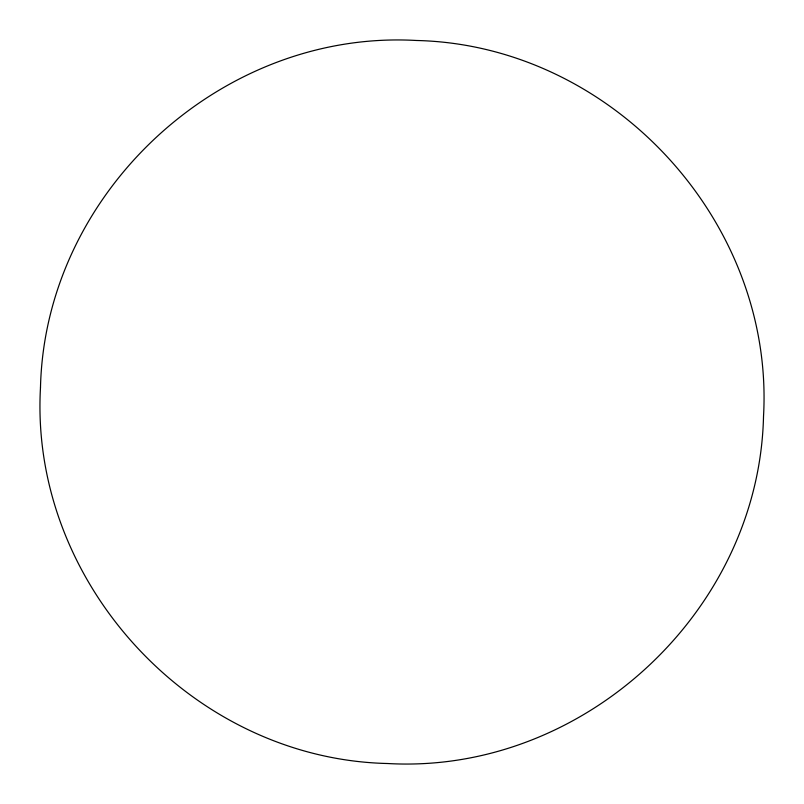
<?xml version="1.0" encoding="UTF-8"?>
<svg xmlns="http://www.w3.org/2000/svg" width="804" height="804" viewBox="0 0 804 804"><rect width="100%" height="100%" fill="white"/><g stroke="black" fill="none" stroke-linecap="round" stroke-linejoin="round"><path stroke-width="1.21" d="M40.481 387.628C29.396 582.669 192.367 759.066 387.628 763.519C582.669 774.604 759.066 611.633 763.519 416.371C774.604 221.331 611.633 44.934 416.371 40.481C221.331 29.396 44.934 192.367 40.481 387.628"/></g></svg>
